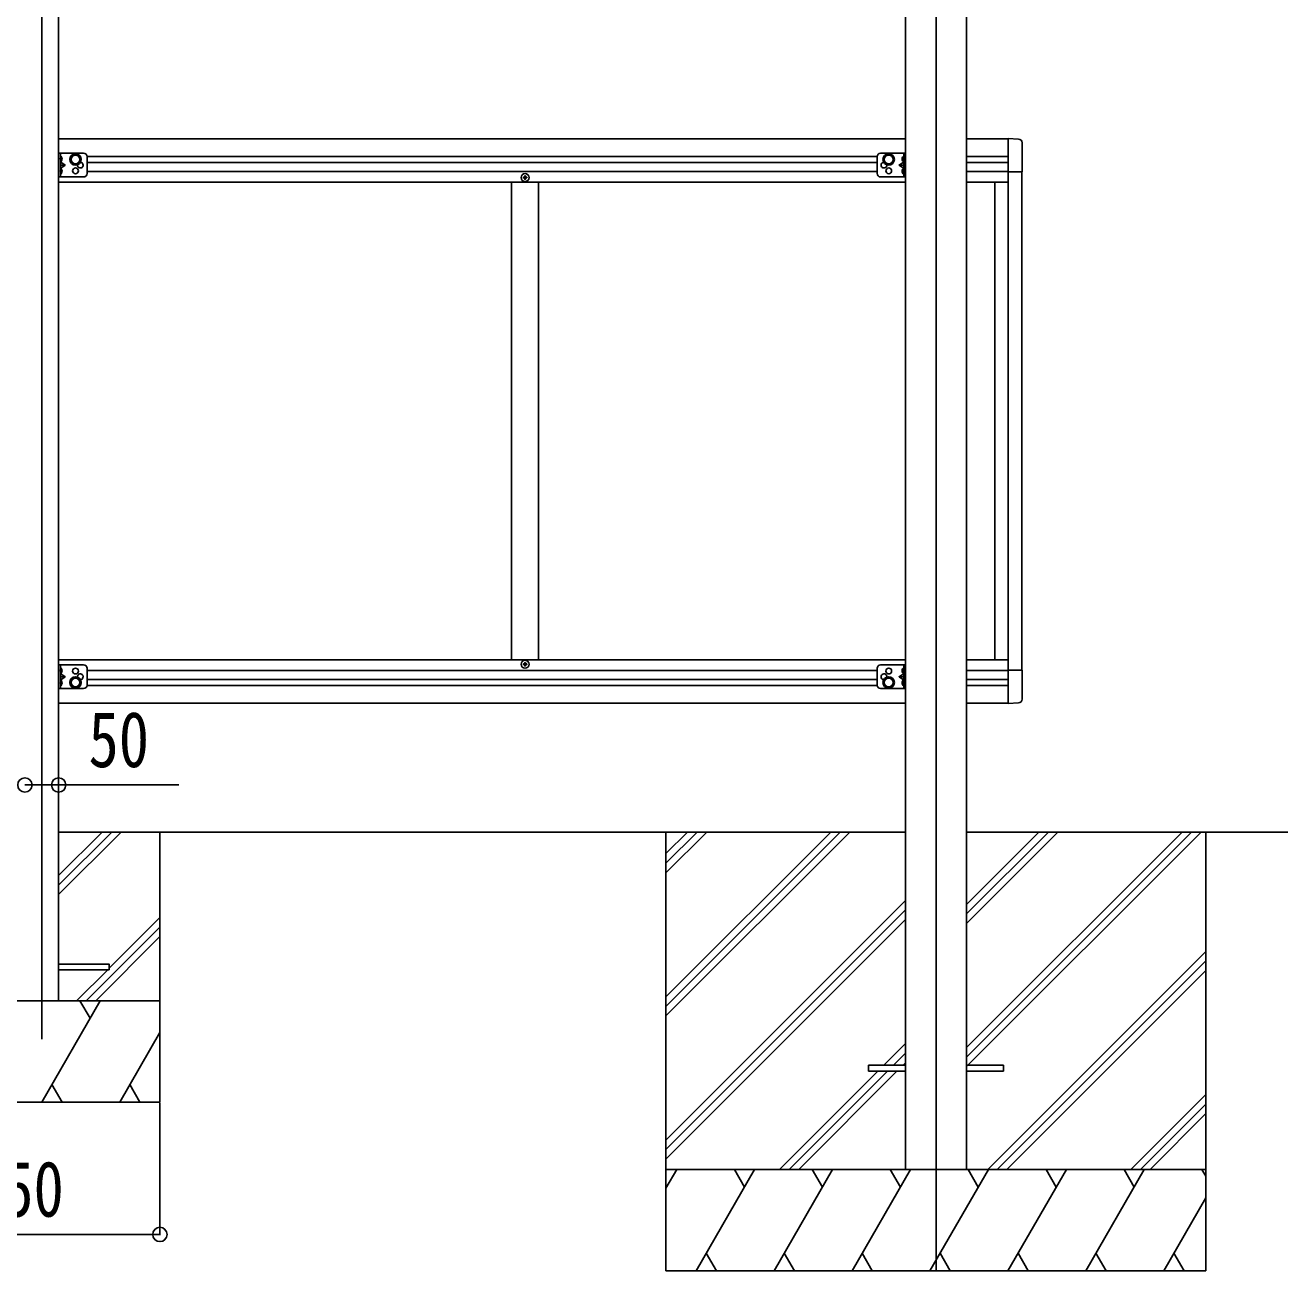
# Model space of a CAD drawing. Units: millimetres, scale not verified. Extents: x -10512 to 10512, y -7425 to 7425.
# Drawn here: x -385 to 1486, y -4404 to -2559 of the extents above; entities that cross this region are included whole.
import ezdxf
from ezdxf.enums import TextEntityAlignment as Align

# ---------------------------------------------------------------- set-up
doc = ezdxf.new("R2010")
doc.units = ezdxf.units.MM
doc.header["$LTSCALE"] = 30
for name, color, linetype in [('0-3_YKK_12', 2, 'Continuous'), ('0-4_YKK_13', 4, 'Continuous'), ('0-5_YKK_A1', 4, 'Continuous'), ('0-6_YKK_D', 6, 'Continuous')]:
    doc.layers.add(name, color=color, linetype=linetype)
doc.styles.add('ＭＳ ゴシック', font='')
doc.styles.get('ＭＳ ゴシック').set_extended_font_data('MS Gothic')

msp = doc.modelspace()

# ---------------------------------------------------------------- linework, layer by layer
at = {"layer": '0-3_YKK_12'}
msp.add_line((-360.07, -1634.07), (-360.07, -4060.93), dxfattribs=at)
msp.add_lwpolyline([(964.93, -1229.66), (964.93, -4154.06), (964.93, -4404.06)], dxfattribs=at)
at = {"layer": '0-4_YKK_13'}
for p, q in [((1071.93, -2726.56), (1087.22, -2727.36)), ((1071.93, -2726.56), (1071.93, -2775.75)), ((-335.07, -2783.56), (-335.07, -2748.56)), ((-298.07, -2748.56), (-335.07, -2748.56)), ((-332.57, -2783.56), (-332.57, -2748.56)), ((882.73, -2748.56), (919.73, -2748.56)), ((917.23, -2783.56), (917.23, -2748.56)), ((919.73, -2783.56), (919.73, -2748.56)), ((1092.43, -2732.86), (1092.43, -2775.75)), ((-332.54, -2755.92), (-333.15, -2757.06)), ((-332.54, -2758.21), (-333.15, -2757.06)), ((-332.57, -2752.36), (-332.28, -2752.36)), ((-332.57, -2752.36), (-332.57, -2761.76)), ((-332.28, -2761.76), (-332.57, -2761.76)), ((-332.57, -2766.06), (-325.57, -2766.06)), ((-330.46, -2754.91), (-332.47, -2755.92)), ((-330.46, -2759.21), (-332.47, -2758.21)), ((-332.28, -2752.36), (-332.28, -2761.76)), ((-293.07, -2778.56), (-293.07, -2753.56)), ((877.73, -2778.56), (877.73, -2753.56)), ((917.23, -2766.06), (910.23, -2766.06)), ((915.12, -2754.91), (917.14, -2755.92)), ((915.12, -2759.21), (917.14, -2758.21)), ((917.23, -2752.36), (916.94, -2752.36)), ((916.94, -2752.36), (916.94, -2761.76)), ((916.94, -2761.76), (917.23, -2761.76)), ((917.21, -2755.92), (917.82, -2757.06)), ((917.21, -2758.21), (917.82, -2757.06)), ((917.23, -2752.36), (917.23, -2761.76)), ((-298.07, -2783.56), (-335.07, -2783.56)), ((-332.54, -2773.92), (-333.15, -2775.06)), ((-332.54, -2776.21), (-333.15, -2775.06)), ((-332.28, -2770.36), (-332.57, -2770.36)), ((-332.57, -2779.76), (-332.57, -2770.36)), ((-332.57, -2779.76), (-332.28, -2779.76)), ((-330.46, -2772.91), (-332.47, -2773.92)), ((-330.46, -2777.21), (-332.47, -2776.21)), ((-332.28, -2779.76), (-332.28, -2770.36)), ((357.43, -2785.06), (358.43, -2785.06)), ((882.73, -2783.56), (919.73, -2783.56)), ((915.12, -2772.91), (917.14, -2773.92)), ((915.12, -2777.21), (917.14, -2776.21)), ((916.94, -2770.36), (917.23, -2770.36)), ((916.94, -2779.76), (916.94, -2770.36)), ((917.23, -2779.76), (916.94, -2779.76)), ((917.21, -2773.92), (917.82, -2775.06)), ((917.21, -2776.21), (917.82, -2775.06)), ((917.23, -2779.76), (917.23, -2770.36)), ((1092.43, -2775.75), (1071.93, -2775.75)), ((-335.07, -3506.56), (-335.07, -3541.56)), ((-298.07, -3506.56), (-335.07, -3506.56)), ((-332.54, -3513.92), (-333.15, -3515.06)), ((-332.54, -3516.21), (-333.15, -3515.06)), ((-332.57, -3506.56), (-332.57, -3541.56)), ((-332.57, -3510.36), (-332.28, -3510.36)), ((-332.57, -3510.36), (-332.57, -3519.76)), ((-330.46, -3512.91), (-332.47, -3513.92)), ((-330.46, -3517.21), (-332.47, -3516.21)), ((-332.28, -3510.36), (-332.28, -3519.76)), ((-293.07, -3511.56), (-293.07, -3536.56)), ((357.43, -3505.06), (358.43, -3505.06)), ((877.73, -3511.56), (877.73, -3536.56)), ((882.73, -3506.56), (919.73, -3506.56)), ((915.12, -3512.91), (917.14, -3513.92)), ((915.12, -3517.21), (917.14, -3516.21)), ((917.23, -3510.36), (916.94, -3510.36)), ((916.94, -3510.36), (916.94, -3519.76)), ((917.21, -3513.92), (917.82, -3515.06)), ((917.21, -3516.21), (917.82, -3515.06)), ((917.23, -3506.56), (917.23, -3541.56)), ((917.23, -3510.36), (917.23, -3519.76)), ((919.73, -3506.56), (919.73, -3541.56)), ((1092.43, -3514.37), (1071.93, -3514.37)), ((1071.93, -3563.56), (1071.93, -3514.37)), ((1092.43, -3557.27), (1092.43, -3514.37)), ((-332.54, -3531.92), (-333.15, -3533.06)), ((-332.54, -3534.21), (-333.15, -3533.06)), ((-332.28, -3519.76), (-332.57, -3519.76)), ((-332.57, -3524.06), (-325.57, -3524.06)), ((-332.28, -3528.36), (-332.57, -3528.36)), ((-332.57, -3537.76), (-332.57, -3528.36)), ((-330.46, -3530.91), (-332.47, -3531.92)), ((-330.46, -3535.21), (-332.47, -3534.21)), ((-332.28, -3537.76), (-332.28, -3528.36)), ((917.23, -3524.06), (910.23, -3524.06)), ((915.12, -3530.91), (917.14, -3531.92)), ((915.12, -3535.21), (917.14, -3534.21)), ((916.94, -3519.76), (917.23, -3519.76)), ((916.94, -3528.36), (917.23, -3528.36)), ((916.94, -3537.76), (916.94, -3528.36)), ((917.21, -3531.92), (917.82, -3533.06)), ((917.21, -3534.21), (917.82, -3533.06)), ((917.23, -3537.76), (917.23, -3528.36)), ((-298.07, -3541.56), (-335.07, -3541.56)), ((-332.57, -3537.76), (-332.28, -3537.76)), ((882.73, -3541.56), (919.73, -3541.56)), ((917.23, -3537.76), (916.94, -3537.76)), ((1071.93, -3563.56), (1087.22, -3562.76)), ((-335.07, -3958.06), (-260.07, -3958.06)), ((864.93, -4099.56), (864.93, -4108.56)), ((864.93, -4099.56), (919.73, -4099.56)), ((864.93, -4108.56), (919.73, -4108.56)), ((1010.13, -4099.56), (1064.93, -4099.56)), ((1010.13, -4108.56), (1064.93, -4108.56)), ((1064.93, -4099.56), (1064.93, -4108.56))]:
    msp.add_line(p, q, dxfattribs=at)
for points in [[(-331.97, -2770.64), (-325.57, -2766.06), (-331.97, -2761.49)], [(916.64, -2770.64), (910.23, -2766.06), (916.64, -2761.49)], [(354.43, -2784.06), (353.43, -2784.06), (353.43, -2785.06), (354.43, -2785.06)], [(356.43, -2783.06), (356.43, -2782.06), (355.43, -2782.06), (355.43, -2783.06)], [(355.43, -2786.06), (355.43, -2787.06), (356.43, -2787.06), (356.43, -2786.06)], [(358.43, -2785.06), (358.43, -2784.06), (357.43, -2784.06)], [(354.43, -3506.06), (353.43, -3506.06), (353.43, -3505.06), (354.43, -3505.06)], [(355.43, -3504.06), (355.43, -3503.06), (356.43, -3503.06), (356.43, -3504.06)], [(356.43, -3507.06), (356.43, -3508.06), (355.43, -3508.06), (355.43, -3507.06)], [(358.43, -3505.06), (358.43, -3506.06), (357.43, -3506.06)], [(-331.97, -3519.49), (-325.57, -3524.06), (-331.97, -3528.64)], [(916.64, -3519.49), (910.23, -3524.06), (916.64, -3528.64)], [(-260.07, -3958.06), (-260.07, -3950.06), (-335.07, -3950.06)]]:
    msp.add_lwpolyline(points, dxfattribs=at)
for points in [[(-310.07, -2750.06), (-316.57, -2753.81), (-316.57, -2761.32), (-310.07, -2765.07), (-303.57, -2761.32), (-303.57, -2753.81)], [(894.73, -2750.06), (901.23, -2753.81), (901.23, -2761.32), (894.73, -2765.07), (888.23, -2761.32), (888.23, -2753.81)], [(-310.07, -3540.07), (-316.57, -3536.32), (-316.57, -3528.81), (-310.07, -3525.06), (-303.57, -3528.81), (-303.57, -3536.32)], [(894.73, -3540.07), (901.23, -3536.32), (901.23, -3528.81), (894.73, -3525.06), (888.23, -3528.81), (888.23, -3536.32)]]:
    msp.add_lwpolyline(points, close=True, dxfattribs=at)
for centre, radius in [((-310.07, -2757.56), 8.5), ((894.73, -2757.56), 8.5), ((-310.07, -2757.56), 7.5), ((-310.07, -2757.56), 6.5), ((894.73, -2757.56), 7.5), ((894.73, -2757.56), 6.5), ((-310.07, -2774.56), 4.25), ((355.93, -2784.56), 5.9), ((894.73, -2774.56), 4.25), ((-310.07, -3515.56), 4.25), ((355.93, -3505.56), 5.9), ((894.73, -3515.56), 4.25), ((-310.07, -3532.56), 8.5), ((-310.07, -3532.56), 7.5), ((-310.07, -3532.56), 6.5), ((894.73, -3532.56), 8.5), ((894.73, -3532.56), 7.5), ((894.73, -3532.56), 6.5)]:
    msp.add_circle(centre, radius, dxfattribs=at)
for centre, radius, start, end in [((1086.93, -2732.86), 5.5, 0, 87), ((-298.07, -2753.56), 5, 0, 90), ((882.73, -2753.56), 5, 90, 180), ((-336.17, -2757.06), 6.1, 309.60193, 50.39807), ((-303.07, -2766.06), 4.25, 173.70569, 85.23923), ((887.73, -2766.06), 4.25, 94.76077, 6.29431), ((920.83, -2757.06), 6.1, 129.60193, 230.39807), ((-336.17, -2775.06), 6.1, 309.60193, 50.39807), ((-298.07, -2778.56), 5, 270, 0), ((354.43, -2783.06), 1, 270, 0), ((354.43, -2786.06), 1, 0, 90), ((357.43, -2783.06), 1, 180, 270), ((357.43, -2786.06), 1, 90, 180), ((882.73, -2778.56), 5, 180, 270), ((920.83, -2775.06), 6.1, 129.60193, 230.39807), ((-336.17, -3515.06), 6.1, 309.60193, 50.39807), ((-298.07, -3511.56), 5, 0, 90), ((354.43, -3504.06), 1, 270, 0), ((354.43, -3507.06), 1, 0, 90), ((357.43, -3504.06), 1, 180, 270), ((357.43, -3507.06), 1, 90, 180), ((882.73, -3511.56), 5, 90, 180), ((920.83, -3515.06), 6.1, 129.60193, 230.39807), ((-336.17, -3533.06), 6.1, 309.60193, 50.39807), ((-303.07, -3524.06), 4.25, 274.76077, 186.29431), ((887.73, -3524.06), 4.25, 353.70569, 265.23923), ((920.83, -3533.06), 6.1, 129.60193, 230.39807), ((-298.07, -3536.56), 5, 270, 0), ((882.73, -3536.56), 5, 180, 270), ((1086.93, -3557.27), 5.5, 273, 0)]:
    msp.add_arc(centre, radius, start, end, dxfattribs=at)
at = {"layer": '0-5_YKK_A1'}
for p, q in [((919.73, -1625.06), (919.73, -4254.06)), ((1010.13, -1625.06), (1010.13, -4254.06)), ((-335.07, -1641.06), (-335.07, -4004.06)), ((919.73, -2727.06), (-335.07, -2727.06)), ((1071.93, -2727.06), (1010.13, -2727.06)), ((-293.09, -2753.06), (877.76, -2753.06)), ((-293.07, -2762.06), (877.73, -2762.06)), ((1010.13, -2753.06), (1071.93, -2753.06)), ((1010.13, -2762.06), (1071.93, -2762.06)), ((877.73, -2775.56), (-293.07, -2775.56)), ((1071.93, -2775.56), (1010.13, -2775.56)), ((1071.93, -3514.37), (1071.93, -2775.56)), ((1091.93, -2775.75), (1091.93, -3514.36)), ((-335.07, -2791.06), (919.73, -2791.06)), ((335.93, -3499.06), (335.93, -2791.06)), ((375.93, -3499.06), (375.93, -2791.06)), ((1010.13, -2791.06), (1071.93, -2791.06)), ((1051.93, -3499.06), (1051.93, -2791.06)), ((-335.07, -3499.06), (919.73, -3499.06)), ((-293.07, -3514.56), (877.73, -3514.56)), ((1010.13, -3499.06), (1071.93, -3499.06)), ((1010.13, -3514.56), (1071.93, -3514.56)), ((-293.07, -3528.06), (877.73, -3528.06)), ((1010.13, -3528.06), (1071.93, -3528.06)), ((-293.09, -3537.06), (877.76, -3537.06)), ((1010.13, -3537.06), (1071.93, -3537.06)), ((-335.07, -3563.06), (919.73, -3563.06)), ((1010.13, -3563.06), (1071.93, -3563.06)), ((-335.07, -3754.06), (919.73, -3754.06)), ((-335.07, -3846.83), (-242.3, -3754.06)), ((-335.07, -3832.69), (-256.44, -3754.06)), ((-335.07, -3818.54), (-270.59, -3754.06)), ((-185.07, -4154.06), (-185.07, -3754.06)), ((564.73, -3754.06), (564.73, -4404.06)), ((564.73, -3998.24), (808.91, -3754.06)), ((564.73, -4012.38), (823.05, -3754.06)), ((564.73, -4026.52), (837.2, -3754.06)), ((564.73, -3814.39), (625.06, -3754.06)), ((564.73, -3800.25), (610.92, -3754.06)), ((564.73, -3786.11), (596.78, -3754.06)), ((1010.13, -3754.06), (1485.97, -3754.06)), ((1010.13, -4101.62), (1357.7, -3754.06)), ((1010.13, -4073.34), (1329.41, -3754.06)), ((1010.13, -4087.48), (1343.55, -3754.06)), ((1010.13, -3889.49), (1145.56, -3754.06)), ((1010.13, -3861.21), (1117.28, -3754.06)), ((1010.13, -3875.35), (1131.42, -3754.06)), ((1364.73, -3754.06), (1364.73, -4404.06)), ((564.73, -4210.37), (919.73, -3855.37)), ((564.73, -4224.51), (919.73, -3869.52)), ((-260.07, -3955.68), (-185.07, -3880.68)), ((564.73, -4238.66), (919.73, -3883.66)), ((-294.31, -4004.06), (-185.07, -3894.82)), ((-280.17, -4004.06), (-185.07, -3908.96)), ((1041.54, -4254.06), (1364.73, -3930.87)), ((1055.68, -4254.06), (1364.73, -3945.02)), ((-308.46, -4004.06), (-262.46, -3958.06)), ((1069.83, -4254.06), (1364.73, -3959.16)), ((-535.07, -4004.06), (-185.07, -4004.06)), ((-360.06, -4154.06), (-273.46, -4004.06)), ((-288.46, -4030.05), (-303.46, -4004.06)), ((-244.59, -4154.06), (-185.07, -4050.96)), ((887.67, -4099.56), (919.73, -4067.51)), ((901.82, -4099.56), (919.73, -4081.65)), ((915.96, -4099.56), (919.73, -4095.79)), ((733.17, -4254.06), (878.67, -4108.56)), ((747.32, -4254.06), (892.82, -4108.56)), ((761.46, -4254.06), (906.96, -4108.56)), ((-345.06, -4128.08), (-330.06, -4154.06)), ((-229.59, -4128.08), (-214.59, -4154.06)), ((1253.67, -4254.06), (1364.73, -4143)), ((-535.07, -4154.06), (-185.07, -4154.06)), ((1267.82, -4254.06), (1364.73, -4157.15)), ((1281.96, -4254.06), (1364.73, -4171.29)), ((1364.73, -4254.06), (564.73, -4254.06)), ((564.73, -4281.57), (580.61, -4254.06)), ((609.48, -4404.06), (696.08, -4254.06)), ((681.08, -4280.04), (666.08, -4254.06)), ((724.95, -4404.06), (811.55, -4254.06)), ((796.55, -4280.05), (781.55, -4254.06)), ((840.42, -4404.06), (927.02, -4254.06)), ((912.02, -4280.04), (897.02, -4254.06)), ((955.89, -4404.06), (1042.49, -4254.06)), ((1027.49, -4280.04), (1012.49, -4254.06)), ((1071.36, -4404.06), (1157.96, -4254.06)), ((1142.96, -4280.04), (1127.96, -4254.06)), ((1186.83, -4404.06), (1273.43, -4254.06)), ((1243.43, -4254.06), (1258.43, -4280.04)), ((1358.9, -4254.06), (1364.73, -4264.16)), ((1302.3, -4404.06), (1364.73, -4295.93)), ((624.48, -4378.08), (639.48, -4404.06)), ((739.95, -4378.08), (754.95, -4404.06)), ((855.42, -4378.08), (870.42, -4404.06)), ((970.89, -4378.08), (985.89, -4404.06)), ((1086.36, -4378.08), (1101.36, -4404.06)), ((1201.83, -4378.08), (1216.83, -4404.06)), ((1317.3, -4378.08), (1332.3, -4404.06)), ((564.73, -4404.06), (1364.73, -4404.06))]:
    msp.add_line(p, q, dxfattribs=at)
at = {"layer": '0-6_YKK_D'}
for p, q in [((-335.07, -3633.04), (-335.07, -3685.35)), ((-185.07, -4155.06), (-185.07, -4351.33)), ((-535.07, -4350.33), (-185.07, -4350.33))]:
    msp.add_line(p, q, dxfattribs=at)
msp.add_lwpolyline([(-385.07, -3684.35), (-335.07, -3684.35), (-157.23, -3684.35)], dxfattribs=at)
for centre in [(-385.07, -3684.35), (-335.07, -3684.35), (-185.07, -4350.33)]:
    msp.add_circle(centre, 10.62, dxfattribs=at)

# ---------------------------------------------------------------- texts
at = {"layer": '0-6_YKK_D', "style": 'ＭＳ ゴシック', "width": 0.8}
for s, p in [('50', (-290.9, -3682.69)), ('350', (-462.07, -4348.67))]:
    msp.add_text(s, height=82.48, dxfattribs=at).set_placement(p, align=Align.BOTTOM_LEFT)

doc.saveas('drawing.dxf')
